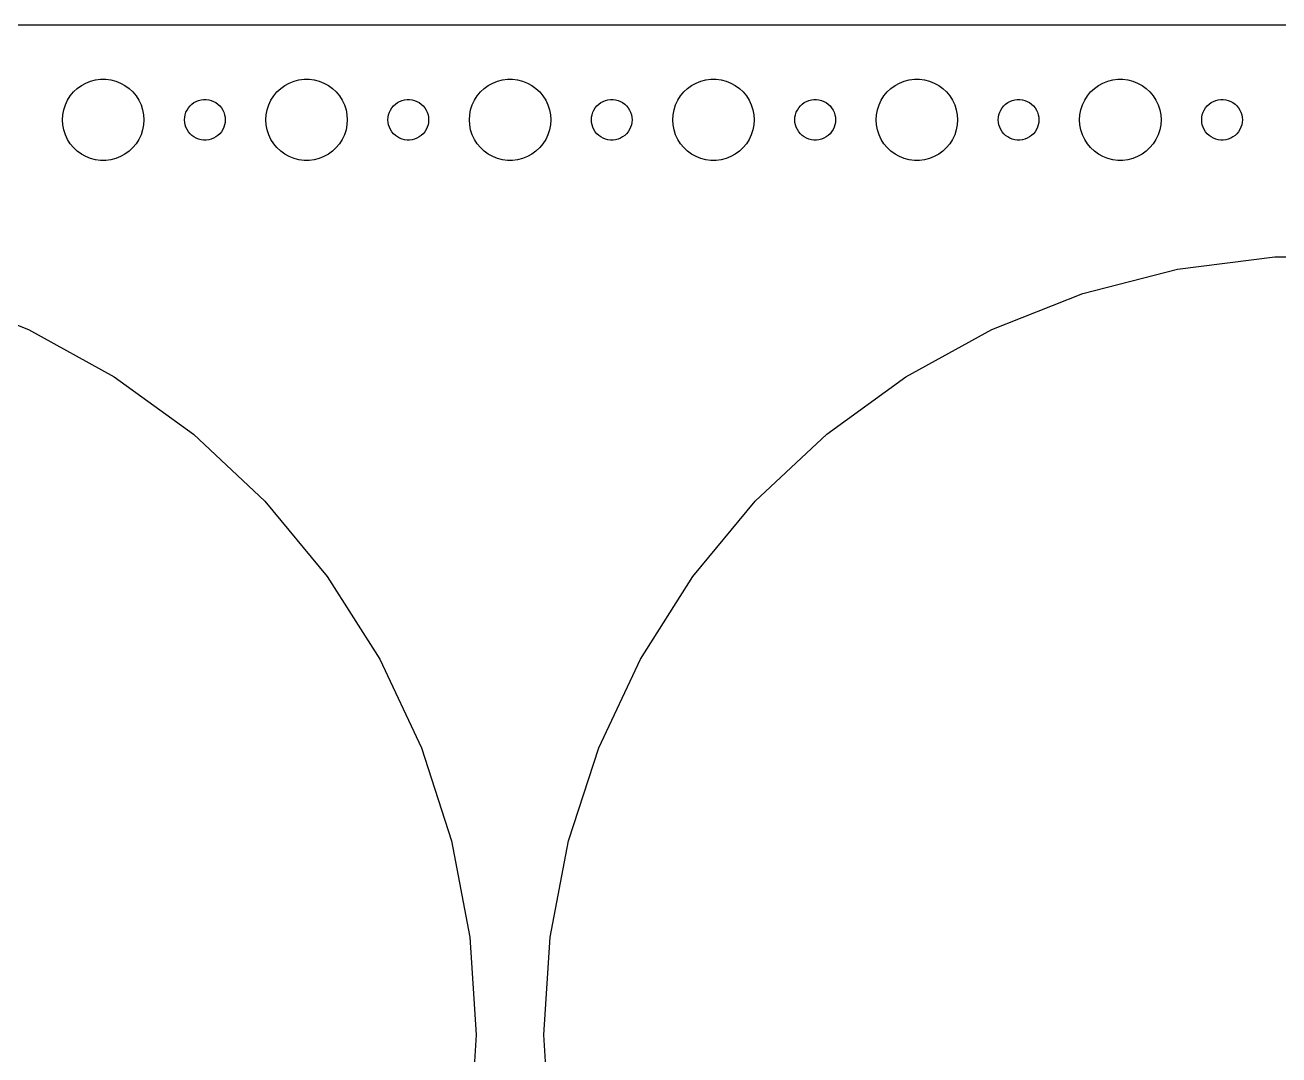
# Model space of a CAD drawing. Header units: metres. Extents: x -187 to 187, y -74 to 74.
# Drawn here: x -95.8 to -3.3, y -1.5 to 74.5 of the extents above; entities that cross this region are included whole.
import ezdxf

# ---------------------------------------------------------------- set-up
doc = ezdxf.new("R2010")
doc.units = ezdxf.units.M

msp = doc.modelspace()

# ---------------------------------------------------------------- linework, layer by layer
for p, q in [((182.314, 74.4901), (-182.314, 74.4901)), ((-91.2773, 70.2145), (-90.927, 70.3532)), ((-90.927, 70.3532), (-90.5621, 70.4469)), ((-90.5621, 70.4469), (-90.1884, 70.4941)), ((-90.1884, 70.4941), (-89.8116, 70.4941)), ((-89.8116, 70.4941), (-89.4379, 70.4469)), ((-89.4379, 70.4469), (-89.073, 70.3532)), ((-89.073, 70.3532), (-88.7227, 70.2145)), ((-76.2773, 70.2145), (-75.927, 70.3532)), ((-75.927, 70.3532), (-75.5621, 70.4469)), ((-75.5621, 70.4469), (-75.1884, 70.4941)), ((-75.1884, 70.4941), (-74.8116, 70.4941)), ((-74.8116, 70.4941), (-74.4379, 70.4469)), ((-74.4379, 70.4469), (-74.073, 70.3532)), ((-74.073, 70.3532), (-73.7227, 70.2145)), ((-61.2773, 70.2145), (-60.927, 70.3532)), ((-60.927, 70.3532), (-60.5621, 70.4469)), ((-60.5621, 70.4469), (-60.1884, 70.4941)), ((-60.1884, 70.4941), (-59.8116, 70.4941)), ((-59.8116, 70.4941), (-59.4379, 70.4469)), ((-59.4379, 70.4469), (-59.0729, 70.3532)), ((-59.0729, 70.3532), (-58.7227, 70.2145)), ((-46.2773, 70.2145), (-45.927, 70.3532)), ((-45.927, 70.3532), (-45.5621, 70.4469)), ((-45.5621, 70.4469), (-45.1884, 70.4941)), ((-45.1884, 70.4941), (-44.8116, 70.4941)), ((-44.8116, 70.4941), (-44.4379, 70.4469)), ((-44.4379, 70.4469), (-44.0729, 70.3532)), ((-44.0729, 70.3532), (-43.7227, 70.2145)), ((-31.2773, 70.2145), (-30.927, 70.3532)), ((-30.927, 70.3532), (-30.5621, 70.4469)), ((-30.5621, 70.4469), (-30.1884, 70.4941)), ((-30.1884, 70.4941), (-29.8116, 70.4941)), ((-29.8116, 70.4941), (-29.4379, 70.4469)), ((-29.4379, 70.4469), (-29.0729, 70.3532)), ((-29.0729, 70.3532), (-28.7227, 70.2145)), ((-16.2773, 70.2145), (-15.927, 70.3532)), ((-15.927, 70.3532), (-15.5621, 70.4469)), ((-15.5621, 70.4469), (-15.1884, 70.4941)), ((-15.1884, 70.4941), (-14.8116, 70.4941)), ((-14.8116, 70.4941), (-14.4379, 70.4469)), ((-14.4379, 70.4469), (-14.0729, 70.3532)), ((-14.0729, 70.3532), (-13.7227, 70.2145)), ((-92.427, 69.2634), (-92.1869, 69.5536)), ((-92.1869, 69.5536), (-91.9123, 69.8115)), ((-91.9123, 69.8115), (-91.6075, 70.033)), ((-91.6075, 70.033), (-91.2773, 70.2145)), ((-88.7227, 70.2145), (-88.3925, 70.033)), ((-88.3925, 70.033), (-88.0877, 69.8115)), ((-88.0877, 69.8115), (-87.8131, 69.5536)), ((-87.8131, 69.5536), (-87.573, 69.2634)), ((-77.427, 69.2634), (-77.1869, 69.5536)), ((-77.1869, 69.5536), (-76.9123, 69.8115)), ((-76.9123, 69.8115), (-76.6075, 70.033)), ((-76.6075, 70.033), (-76.2773, 70.2145)), ((-73.7227, 70.2145), (-73.3925, 70.033)), ((-73.3925, 70.033), (-73.0877, 69.8115)), ((-73.0877, 69.8115), (-72.8131, 69.5536)), ((-72.8131, 69.5536), (-72.573, 69.2634)), ((-62.427, 69.2634), (-62.1869, 69.5536)), ((-62.1869, 69.5536), (-61.9123, 69.8115)), ((-61.9123, 69.8115), (-61.6075, 70.033)), ((-61.6075, 70.033), (-61.2773, 70.2145)), ((-58.7227, 70.2145), (-58.3925, 70.033)), ((-58.3925, 70.033), (-58.0877, 69.8115)), ((-58.0877, 69.8115), (-57.8131, 69.5536)), ((-57.8131, 69.5536), (-57.5729, 69.2634)), ((-47.427, 69.2634), (-47.1869, 69.5536)), ((-47.1869, 69.5536), (-46.9123, 69.8115)), ((-46.9123, 69.8115), (-46.6075, 70.033)), ((-46.6075, 70.033), (-46.2773, 70.2145)), ((-43.7227, 70.2145), (-43.3925, 70.033)), ((-43.3925, 70.033), (-43.0877, 69.8115)), ((-43.0877, 69.8115), (-42.8131, 69.5536)), ((-42.8131, 69.5536), (-42.5729, 69.2634)), ((-32.427, 69.2634), (-32.1869, 69.5536)), ((-32.1869, 69.5536), (-31.9123, 69.8115)), ((-31.9123, 69.8115), (-31.6075, 70.033)), ((-31.6075, 70.033), (-31.2773, 70.2145)), ((-28.7227, 70.2145), (-28.3925, 70.033)), ((-28.3925, 70.033), (-28.0877, 69.8115)), ((-28.0877, 69.8115), (-27.8131, 69.5536)), ((-27.8131, 69.5536), (-27.5729, 69.2634)), ((-17.427, 69.2634), (-17.1869, 69.5536)), ((-17.1869, 69.5536), (-16.9123, 69.8115)), ((-16.9123, 69.8115), (-16.6075, 70.033)), ((-16.6075, 70.033), (-16.2773, 70.2145)), ((-13.7227, 70.2145), (-13.3925, 70.033)), ((-13.3925, 70.033), (-13.0877, 69.8115)), ((-13.0877, 69.8115), (-12.8131, 69.5536)), ((-12.8131, 69.5536), (-12.5729, 69.2634)), ((-92.9057, 68.2461), (-92.7893, 68.6044)), ((-92.7893, 68.6044), (-92.6289, 68.9453)), ((-92.6289, 68.9453), (-92.427, 69.2634)), ((-87.573, 69.2634), (-87.3711, 68.9453)), ((-87.3711, 68.9453), (-87.2107, 68.6044)), ((-87.2107, 68.6044), (-87.0943, 68.2461)), ((-83.7135, 68.3817), (-83.5934, 68.5268)), ((-83.5934, 68.5268), (-83.4561, 68.6558)), ((-83.4561, 68.6558), (-83.3037, 68.7665)), ((-83.3037, 68.7665), (-83.1387, 68.8572)), ((-83.1387, 68.8572), (-82.9635, 68.9266)), ((-82.9635, 68.9266), (-82.7811, 68.9734)), ((-82.7811, 68.9734), (-82.5942, 68.997)), ((-82.5942, 68.997), (-82.4058, 68.997)), ((-82.4058, 68.997), (-82.2189, 68.9734)), ((-82.2189, 68.9734), (-82.0365, 68.9266)), ((-82.0365, 68.9266), (-81.8613, 68.8572)), ((-81.8613, 68.8572), (-81.6963, 68.7665)), ((-81.6963, 68.7665), (-81.5439, 68.6558)), ((-81.5439, 68.6558), (-81.4065, 68.5268)), ((-81.4065, 68.5268), (-81.2865, 68.3817)), ((-77.9057, 68.2461), (-77.7893, 68.6044)), ((-77.7893, 68.6044), (-77.6289, 68.9453)), ((-77.6289, 68.9453), (-77.427, 69.2634)), ((-72.573, 69.2634), (-72.3711, 68.9453)), ((-72.3711, 68.9453), (-72.2107, 68.6044)), ((-72.2107, 68.6044), (-72.0943, 68.2461)), ((-68.7135, 68.3817), (-68.5934, 68.5268)), ((-68.5934, 68.5268), (-68.4561, 68.6558)), ((-68.4561, 68.6558), (-68.3037, 68.7665)), ((-68.3037, 68.7665), (-68.1387, 68.8572)), ((-68.1387, 68.8572), (-67.9635, 68.9266)), ((-67.9635, 68.9266), (-67.7811, 68.9734)), ((-67.7811, 68.9734), (-67.5942, 68.997)), ((-67.5942, 68.997), (-67.4058, 68.997)), ((-67.4058, 68.997), (-67.2189, 68.9734)), ((-67.2189, 68.9734), (-67.0365, 68.9266)), ((-67.0365, 68.9266), (-66.8613, 68.8572)), ((-66.8613, 68.8572), (-66.6963, 68.7665)), ((-66.6963, 68.7665), (-66.5439, 68.6558)), ((-66.5439, 68.6558), (-66.4065, 68.5268)), ((-66.4065, 68.5268), (-66.2865, 68.3817)), ((-62.9057, 68.2461), (-62.7893, 68.6044)), ((-62.7893, 68.6044), (-62.6289, 68.9453)), ((-62.6289, 68.9453), (-62.427, 69.2634)), ((-57.5729, 69.2634), (-57.3711, 68.9453)), ((-57.3711, 68.9453), (-57.2107, 68.6044)), ((-57.2107, 68.6044), (-57.0942, 68.2461)), ((-53.7135, 68.3817), (-53.5934, 68.5268)), ((-53.5934, 68.5268), (-53.4561, 68.6558)), ((-53.4561, 68.6558), (-53.3037, 68.7665)), ((-53.3037, 68.7665), (-53.1387, 68.8572)), ((-53.1387, 68.8572), (-52.9635, 68.9266)), ((-52.9635, 68.9266), (-52.7811, 68.9734)), ((-52.7811, 68.9734), (-52.5942, 68.997)), ((-52.5942, 68.997), (-52.4058, 68.997)), ((-52.4058, 68.997), (-52.2189, 68.9734)), ((-52.2189, 68.9734), (-52.0365, 68.9266)), ((-52.0365, 68.9266), (-51.8613, 68.8572)), ((-51.8613, 68.8572), (-51.6963, 68.7665)), ((-51.6963, 68.7665), (-51.5439, 68.6558)), ((-51.5439, 68.6558), (-51.4065, 68.5268)), ((-51.4065, 68.5268), (-51.2865, 68.3817)), ((-47.9057, 68.2461), (-47.7893, 68.6044)), ((-47.7893, 68.6044), (-47.6289, 68.9453)), ((-47.6289, 68.9453), (-47.427, 69.2634)), ((-42.5729, 69.2634), (-42.3711, 68.9453)), ((-42.3711, 68.9453), (-42.2107, 68.6044)), ((-42.2107, 68.6044), (-42.0942, 68.2461)), ((-38.7135, 68.3817), (-38.5934, 68.5268)), ((-38.5934, 68.5268), (-38.4561, 68.6558)), ((-38.4561, 68.6558), (-38.3037, 68.7665)), ((-38.3037, 68.7665), (-38.1387, 68.8572)), ((-38.1387, 68.8572), (-37.9635, 68.9266)), ((-37.9635, 68.9266), (-37.7811, 68.9734)), ((-37.7811, 68.9734), (-37.5942, 68.997)), ((-37.5942, 68.997), (-37.4058, 68.997)), ((-37.4058, 68.997), (-37.2189, 68.9734)), ((-37.2189, 68.9734), (-37.0365, 68.9266)), ((-37.0365, 68.9266), (-36.8613, 68.8572)), ((-36.8613, 68.8572), (-36.6963, 68.7665)), ((-36.6963, 68.7665), (-36.5439, 68.6558)), ((-36.5439, 68.6558), (-36.4065, 68.5268)), ((-36.4065, 68.5268), (-36.2865, 68.3817)), ((-32.9057, 68.2461), (-32.7893, 68.6044)), ((-32.7893, 68.6044), (-32.6289, 68.9453)), ((-32.6289, 68.9453), (-32.427, 69.2634)), ((-27.5729, 69.2634), (-27.3711, 68.9453)), ((-27.3711, 68.9453), (-27.2107, 68.6044)), ((-27.2107, 68.6044), (-27.0942, 68.2461)), ((-23.7135, 68.3817), (-23.5934, 68.5268)), ((-23.5934, 68.5268), (-23.4561, 68.6558)), ((-23.4561, 68.6558), (-23.3037, 68.7665)), ((-23.3037, 68.7665), (-23.1387, 68.8572)), ((-23.1387, 68.8572), (-22.9635, 68.9266)), ((-22.9635, 68.9266), (-22.7811, 68.9734)), ((-22.7811, 68.9734), (-22.5942, 68.997)), ((-22.5942, 68.997), (-22.4058, 68.997)), ((-22.4058, 68.997), (-22.2189, 68.9734)), ((-22.2189, 68.9734), (-22.0365, 68.9266)), ((-22.0365, 68.9266), (-21.8613, 68.8572)), ((-21.8613, 68.8572), (-21.6963, 68.7665)), ((-21.6963, 68.7665), (-21.5439, 68.6558)), ((-21.5439, 68.6558), (-21.4065, 68.5268)), ((-21.4065, 68.5268), (-21.2865, 68.3817)), ((-17.9057, 68.2461), (-17.7893, 68.6044)), ((-17.7893, 68.6044), (-17.6289, 68.9453)), ((-17.6289, 68.9453), (-17.427, 69.2634)), ((-12.5729, 69.2634), (-12.3711, 68.9453)), ((-12.3711, 68.9453), (-12.2107, 68.6044)), ((-12.2107, 68.6044), (-12.0942, 68.2461)), ((-8.71352, 68.3817), (-8.59344, 68.5268)), ((-8.59344, 68.5268), (-8.45613, 68.6558)), ((-8.45613, 68.6558), (-8.30373, 68.7665)), ((-8.30373, 68.7665), (-8.13866, 68.8572)), ((-8.13866, 68.8572), (-7.96352, 68.9266)), ((-7.96352, 68.9266), (-7.78107, 68.9734)), ((-7.78107, 68.9734), (-7.59418, 68.997)), ((-7.59418, 68.997), (-7.40581, 68.997)), ((-7.40581, 68.997), (-7.21892, 68.9734)), ((-7.21892, 68.9734), (-7.03647, 68.9266)), ((-7.03647, 68.9266), (-6.86133, 68.8572)), ((-6.86133, 68.8572), (-6.69626, 68.7665)), ((-6.69626, 68.7665), (-6.54385, 68.6558)), ((-6.54385, 68.6558), (-6.40654, 68.5268)), ((-6.40654, 68.5268), (-6.28647, 68.3817)), ((-93, 67.5), (-92.9763, 67.876)), ((-92.9763, 67.124), (-93, 67.5)), ((-92.9763, 67.876), (-92.9057, 68.2461)), ((-87.0943, 68.2461), (-87.0237, 67.876)), ((-87.0237, 67.876), (-87, 67.5)), ((-87, 67.5), (-87.0237, 67.124)), ((-84, 67.5), (-83.9882, 67.688)), ((-83.9882, 67.312), (-84, 67.5)), ((-83.9882, 67.688), (-83.9529, 67.873)), ((-83.9529, 67.873), (-83.8947, 68.0522)), ((-83.8947, 68.0522), (-83.8145, 68.2226)), ((-83.8145, 68.2226), (-83.7135, 68.3817)), ((-81.2865, 68.3817), (-81.1855, 68.2226)), ((-81.1855, 68.2226), (-81.1053, 68.0522)), ((-81.1053, 68.0522), (-81.0471, 67.873)), ((-81.0471, 67.873), (-81.0118, 67.688)), ((-81.0118, 67.688), (-81, 67.5)), ((-81, 67.5), (-81.0118, 67.312)), ((-78, 67.5), (-77.9763, 67.876)), ((-77.9763, 67.124), (-78, 67.5)), ((-77.9763, 67.876), (-77.9057, 68.2461)), ((-72.0943, 68.2461), (-72.0237, 67.876)), ((-72.0237, 67.876), (-72, 67.5)), ((-72, 67.5), (-72.0237, 67.124)), ((-69, 67.5), (-68.9882, 67.688)), ((-68.9882, 67.312), (-69, 67.5)), ((-68.9882, 67.688), (-68.9529, 67.873)), ((-68.9529, 67.873), (-68.8947, 68.0522)), ((-68.8947, 68.0522), (-68.8145, 68.2226)), ((-68.8145, 68.2226), (-68.7135, 68.3817)), ((-66.2865, 68.3817), (-66.1855, 68.2226)), ((-66.1855, 68.2226), (-66.1053, 68.0522)), ((-66.1053, 68.0522), (-66.0471, 67.873)), ((-66.0471, 67.873), (-66.0118, 67.688)), ((-66.0118, 67.688), (-66, 67.5)), ((-66, 67.5), (-66.0118, 67.312)), ((-63, 67.5), (-62.9763, 67.876)), ((-62.9763, 67.124), (-63, 67.5)), ((-62.9763, 67.876), (-62.9057, 68.2461)), ((-57.0942, 68.2461), (-57.0237, 67.876)), ((-57.0237, 67.876), (-57, 67.5)), ((-57, 67.5), (-57.0237, 67.124)), ((-54, 67.5), (-53.9882, 67.688)), ((-53.9882, 67.312), (-54, 67.5)), ((-53.9882, 67.688), (-53.9529, 67.873)), ((-53.9529, 67.873), (-53.8947, 68.0522)), ((-53.8947, 68.0522), (-53.8145, 68.2226)), ((-53.8145, 68.2226), (-53.7135, 68.3817)), ((-51.2865, 68.3817), (-51.1855, 68.2226)), ((-51.1855, 68.2226), (-51.1053, 68.0522)), ((-51.1053, 68.0522), (-51.0471, 67.873)), ((-51.0471, 67.873), (-51.0118, 67.688)), ((-51.0118, 67.688), (-51, 67.5)), ((-51, 67.5), (-51.0118, 67.312)), ((-48, 67.5), (-47.9763, 67.876)), ((-47.9763, 67.124), (-48, 67.5)), ((-47.9763, 67.876), (-47.9057, 68.2461)), ((-42.0942, 68.2461), (-42.0237, 67.876)), ((-42.0237, 67.876), (-42, 67.5)), ((-42, 67.5), (-42.0237, 67.124)), ((-39, 67.5), (-38.9882, 67.688)), ((-38.9882, 67.312), (-39, 67.5)), ((-38.9882, 67.688), (-38.9529, 67.873)), ((-38.9529, 67.873), (-38.8947, 68.0522)), ((-38.8947, 68.0522), (-38.8145, 68.2226)), ((-38.8145, 68.2226), (-38.7135, 68.3817)), ((-36.2865, 68.3817), (-36.1855, 68.2226)), ((-36.1855, 68.2226), (-36.1053, 68.0522)), ((-36.1053, 68.0522), (-36.0471, 67.873)), ((-36.0471, 67.873), (-36.0118, 67.688)), ((-36.0118, 67.688), (-36, 67.5)), ((-36, 67.5), (-36.0118, 67.312)), ((-33, 67.5), (-32.9763, 67.876)), ((-32.9763, 67.124), (-33, 67.5)), ((-32.9763, 67.876), (-32.9057, 68.2461)), ((-27.0942, 68.2461), (-27.0237, 67.876)), ((-27.0237, 67.876), (-27, 67.5)), ((-27, 67.5), (-27.0237, 67.124)), ((-24, 67.5), (-23.9882, 67.688)), ((-23.9882, 67.312), (-24, 67.5)), ((-23.9882, 67.688), (-23.9529, 67.873)), ((-23.9529, 67.873), (-23.8947, 68.0522)), ((-23.8947, 68.0522), (-23.8145, 68.2226)), ((-23.8145, 68.2226), (-23.7135, 68.3817)), ((-21.2865, 68.3817), (-21.1855, 68.2226)), ((-21.1855, 68.2226), (-21.1053, 68.0522)), ((-21.1053, 68.0522), (-21.0471, 67.873)), ((-21.0471, 67.873), (-21.0118, 67.688)), ((-21.0118, 67.688), (-21, 67.5)), ((-21, 67.5), (-21.0118, 67.312)), ((-18, 67.5), (-17.9763, 67.876)), ((-17.9763, 67.124), (-18, 67.5)), ((-17.9763, 67.876), (-17.9057, 68.2461)), ((-12.0942, 68.2461), (-12.0237, 67.876)), ((-12.0237, 67.876), (-12, 67.5)), ((-12, 67.5), (-12.0237, 67.124)), ((-9, 67.5), (-8.98816, 67.688)), ((-8.98816, 67.312), (-9, 67.5)), ((-8.98816, 67.688), (-8.95287, 67.873)), ((-8.95287, 67.873), (-8.89465, 68.0522)), ((-8.89465, 68.0522), (-8.81445, 68.2226)), ((-8.81445, 68.2226), (-8.71352, 68.3817)), ((-6.28647, 68.3817), (-6.18553, 68.2226)), ((-6.18553, 68.2226), (-6.10533, 68.0522)), ((-6.10533, 68.0522), (-6.04712, 67.873)), ((-6.04712, 67.873), (-6.01183, 67.688)), ((-6.01183, 67.688), (-6, 67.5)), ((-6, 67.5), (-6.01183, 67.312)), ((-92.9057, 66.7539), (-92.9763, 67.124)), ((-92.7893, 66.3956), (-92.9057, 66.7539)), ((-87.0943, 66.7539), (-87.2107, 66.3956)), ((-87.0237, 67.124), (-87.0943, 66.7539)), ((-83.9529, 67.127), (-83.9882, 67.312)), ((-83.8947, 66.9478), (-83.9529, 67.127)), ((-83.8145, 66.7774), (-83.8947, 66.9478)), ((-83.7135, 66.6183), (-83.8145, 66.7774)), ((-83.5934, 66.4732), (-83.7135, 66.6183)), ((-81.2865, 66.6183), (-81.4065, 66.4732)), ((-81.1855, 66.7774), (-81.2865, 66.6183)), ((-81.1053, 66.9478), (-81.1855, 66.7774)), ((-81.0471, 67.127), (-81.1053, 66.9478)), ((-81.0118, 67.312), (-81.0471, 67.127)), ((-77.9057, 66.7539), (-77.9763, 67.124)), ((-77.7893, 66.3956), (-77.9057, 66.7539)), ((-72.0943, 66.7539), (-72.2107, 66.3956)), ((-72.0237, 67.124), (-72.0943, 66.7539)), ((-68.9529, 67.127), (-68.9882, 67.312)), ((-68.8947, 66.9478), (-68.9529, 67.127)), ((-68.8145, 66.7774), (-68.8947, 66.9478)), ((-68.7135, 66.6183), (-68.8145, 66.7774)), ((-68.5934, 66.4732), (-68.7135, 66.6183)), ((-66.2865, 66.6183), (-66.4065, 66.4732)), ((-66.1855, 66.7774), (-66.2865, 66.6183)), ((-66.1053, 66.9478), (-66.1855, 66.7774)), ((-66.0471, 67.127), (-66.1053, 66.9478)), ((-66.0118, 67.312), (-66.0471, 67.127)), ((-62.9057, 66.7539), (-62.9763, 67.124)), ((-62.7893, 66.3956), (-62.9057, 66.7539)), ((-57.0942, 66.7539), (-57.2107, 66.3956)), ((-57.0237, 67.124), (-57.0942, 66.7539)), ((-53.9529, 67.127), (-53.9882, 67.312)), ((-53.8947, 66.9478), (-53.9529, 67.127)), ((-53.8145, 66.7774), (-53.8947, 66.9478)), ((-53.7135, 66.6183), (-53.8145, 66.7774)), ((-53.5934, 66.4732), (-53.7135, 66.6183)), ((-51.2865, 66.6183), (-51.4065, 66.4732)), ((-51.1855, 66.7774), (-51.2865, 66.6183)), ((-51.1053, 66.9478), (-51.1855, 66.7774)), ((-51.0471, 67.127), (-51.1053, 66.9478)), ((-51.0118, 67.312), (-51.0471, 67.127)), ((-47.9057, 66.7539), (-47.9763, 67.124)), ((-47.7893, 66.3956), (-47.9057, 66.7539)), ((-42.0942, 66.7539), (-42.2107, 66.3956)), ((-42.0237, 67.124), (-42.0942, 66.7539)), ((-38.9529, 67.127), (-38.9882, 67.312)), ((-38.8947, 66.9478), (-38.9529, 67.127)), ((-38.8145, 66.7774), (-38.8947, 66.9478)), ((-38.7135, 66.6183), (-38.8145, 66.7774)), ((-38.5934, 66.4732), (-38.7135, 66.6183)), ((-36.2865, 66.6183), (-36.4065, 66.4732)), ((-36.1855, 66.7774), (-36.2865, 66.6183)), ((-36.1053, 66.9478), (-36.1855, 66.7774)), ((-36.0471, 67.127), (-36.1053, 66.9478)), ((-36.0118, 67.312), (-36.0471, 67.127)), ((-32.9057, 66.7539), (-32.9763, 67.124)), ((-32.7893, 66.3956), (-32.9057, 66.7539)), ((-27.0942, 66.7539), (-27.2107, 66.3956)), ((-27.0237, 67.124), (-27.0942, 66.7539)), ((-23.9529, 67.127), (-23.9882, 67.312)), ((-23.8947, 66.9478), (-23.9529, 67.127)), ((-23.8145, 66.7774), (-23.8947, 66.9478)), ((-23.7135, 66.6183), (-23.8145, 66.7774)), ((-23.5934, 66.4732), (-23.7135, 66.6183)), ((-21.2865, 66.6183), (-21.4065, 66.4732)), ((-21.1855, 66.7774), (-21.2865, 66.6183)), ((-21.1053, 66.9478), (-21.1855, 66.7774)), ((-21.0471, 67.127), (-21.1053, 66.9478)), ((-21.0118, 67.312), (-21.0471, 67.127)), ((-17.9057, 66.7539), (-17.9763, 67.124)), ((-17.7893, 66.3956), (-17.9057, 66.7539)), ((-12.0942, 66.7539), (-12.2107, 66.3956)), ((-12.0237, 67.124), (-12.0942, 66.7539)), ((-8.95287, 67.127), (-8.98816, 67.312)), ((-8.89465, 66.9478), (-8.95287, 67.127)), ((-8.81445, 66.7774), (-8.89465, 66.9478)), ((-8.71352, 66.6183), (-8.81445, 66.7774)), ((-8.59344, 66.4732), (-8.71352, 66.6183)), ((-6.28647, 66.6183), (-6.40654, 66.4732)), ((-6.18553, 66.7774), (-6.28647, 66.6183)), ((-6.10533, 66.9478), (-6.18553, 66.7774)), ((-6.04712, 67.127), (-6.10533, 66.9478)), ((-6.01183, 67.312), (-6.04712, 67.127)), ((-92.6289, 66.0547), (-92.7893, 66.3956)), ((-92.427, 65.7366), (-92.6289, 66.0547)), ((-92.1869, 65.4464), (-92.427, 65.7366)), ((-87.573, 65.7366), (-87.8131, 65.4464)), ((-87.3711, 66.0547), (-87.573, 65.7366)), ((-87.2107, 66.3956), (-87.3711, 66.0547)), ((-83.4561, 66.3442), (-83.5934, 66.4732)), ((-83.3037, 66.2335), (-83.4561, 66.3442)), ((-83.1387, 66.1428), (-83.3037, 66.2335)), ((-82.9635, 66.0734), (-83.1387, 66.1428)), ((-82.7811, 66.0266), (-82.9635, 66.0734)), ((-82.5942, 66.003), (-82.7811, 66.0266)), ((-82.4058, 66.003), (-82.5942, 66.003)), ((-82.2189, 66.0266), (-82.4058, 66.003)), ((-82.0365, 66.0734), (-82.2189, 66.0266)), ((-81.8613, 66.1428), (-82.0365, 66.0734)), ((-81.6963, 66.2335), (-81.8613, 66.1428)), ((-81.5439, 66.3442), (-81.6963, 66.2335)), ((-81.4065, 66.4732), (-81.5439, 66.3442)), ((-77.6289, 66.0547), (-77.7893, 66.3956)), ((-77.427, 65.7366), (-77.6289, 66.0547)), ((-77.1869, 65.4464), (-77.427, 65.7366)), ((-72.573, 65.7366), (-72.8131, 65.4464)), ((-72.3711, 66.0547), (-72.573, 65.7366)), ((-72.2107, 66.3956), (-72.3711, 66.0547)), ((-68.4561, 66.3442), (-68.5934, 66.4732)), ((-68.3037, 66.2335), (-68.4561, 66.3442)), ((-68.1387, 66.1428), (-68.3037, 66.2335)), ((-67.9635, 66.0734), (-68.1387, 66.1428)), ((-67.7811, 66.0266), (-67.9635, 66.0734)), ((-67.5942, 66.003), (-67.7811, 66.0266)), ((-67.4058, 66.003), (-67.5942, 66.003)), ((-67.2189, 66.0266), (-67.4058, 66.003)), ((-67.0365, 66.0734), (-67.2189, 66.0266)), ((-66.8613, 66.1428), (-67.0365, 66.0734)), ((-66.6963, 66.2335), (-66.8613, 66.1428)), ((-66.5439, 66.3442), (-66.6963, 66.2335)), ((-66.4065, 66.4732), (-66.5439, 66.3442)), ((-62.6289, 66.0547), (-62.7893, 66.3956)), ((-62.427, 65.7366), (-62.6289, 66.0547)), ((-62.1869, 65.4464), (-62.427, 65.7366)), ((-57.5729, 65.7366), (-57.8131, 65.4464)), ((-57.3711, 66.0547), (-57.5729, 65.7366)), ((-57.2107, 66.3956), (-57.3711, 66.0547)), ((-53.4561, 66.3442), (-53.5934, 66.4732)), ((-53.3037, 66.2335), (-53.4561, 66.3442)), ((-53.1387, 66.1428), (-53.3037, 66.2335)), ((-52.9635, 66.0734), (-53.1387, 66.1428)), ((-52.7811, 66.0266), (-52.9635, 66.0734)), ((-52.5942, 66.003), (-52.7811, 66.0266)), ((-52.4058, 66.003), (-52.5942, 66.003)), ((-52.2189, 66.0266), (-52.4058, 66.003)), ((-52.0365, 66.0734), (-52.2189, 66.0266)), ((-51.8613, 66.1428), (-52.0365, 66.0734)), ((-51.6963, 66.2335), (-51.8613, 66.1428)), ((-51.5439, 66.3442), (-51.6963, 66.2335)), ((-51.4065, 66.4732), (-51.5439, 66.3442)), ((-47.6289, 66.0547), (-47.7893, 66.3956)), ((-47.427, 65.7366), (-47.6289, 66.0547)), ((-47.1869, 65.4464), (-47.427, 65.7366)), ((-42.5729, 65.7366), (-42.8131, 65.4464)), ((-42.3711, 66.0547), (-42.5729, 65.7366)), ((-42.2107, 66.3956), (-42.3711, 66.0547)), ((-38.4561, 66.3442), (-38.5934, 66.4732)), ((-38.3037, 66.2335), (-38.4561, 66.3442)), ((-38.1387, 66.1428), (-38.3037, 66.2335)), ((-37.9635, 66.0734), (-38.1387, 66.1428)), ((-37.7811, 66.0266), (-37.9635, 66.0734)), ((-37.5942, 66.003), (-37.7811, 66.0266)), ((-37.4058, 66.003), (-37.5942, 66.003)), ((-37.2189, 66.0266), (-37.4058, 66.003)), ((-37.0365, 66.0734), (-37.2189, 66.0266)), ((-36.8613, 66.1428), (-37.0365, 66.0734)), ((-36.6963, 66.2335), (-36.8613, 66.1428)), ((-36.5439, 66.3442), (-36.6963, 66.2335)), ((-36.4065, 66.4732), (-36.5439, 66.3442)), ((-32.6289, 66.0547), (-32.7893, 66.3956)), ((-32.427, 65.7366), (-32.6289, 66.0547)), ((-32.1869, 65.4464), (-32.427, 65.7366)), ((-27.5729, 65.7366), (-27.8131, 65.4464)), ((-27.3711, 66.0547), (-27.5729, 65.7366)), ((-27.2107, 66.3956), (-27.3711, 66.0547)), ((-23.4561, 66.3442), (-23.5934, 66.4732)), ((-23.3037, 66.2335), (-23.4561, 66.3442)), ((-23.1387, 66.1428), (-23.3037, 66.2335)), ((-22.9635, 66.0734), (-23.1387, 66.1428)), ((-22.7811, 66.0266), (-22.9635, 66.0734)), ((-22.5942, 66.003), (-22.7811, 66.0266)), ((-22.4058, 66.003), (-22.5942, 66.003)), ((-22.2189, 66.0266), (-22.4058, 66.003)), ((-22.0365, 66.0734), (-22.2189, 66.0266)), ((-21.8613, 66.1428), (-22.0365, 66.0734)), ((-21.6963, 66.2335), (-21.8613, 66.1428)), ((-21.5439, 66.3442), (-21.6963, 66.2335)), ((-21.4065, 66.4732), (-21.5439, 66.3442)), ((-17.6289, 66.0547), (-17.7893, 66.3956)), ((-17.427, 65.7366), (-17.6289, 66.0547)), ((-17.1869, 65.4464), (-17.427, 65.7366)), ((-12.5729, 65.7366), (-12.8131, 65.4464)), ((-12.3711, 66.0547), (-12.5729, 65.7366)), ((-12.2107, 66.3956), (-12.3711, 66.0547)), ((-8.45613, 66.3442), (-8.59344, 66.4732)), ((-8.30373, 66.2335), (-8.45613, 66.3442)), ((-8.13866, 66.1428), (-8.30373, 66.2335)), ((-7.96352, 66.0734), (-8.13866, 66.1428)), ((-7.78107, 66.0266), (-7.96352, 66.0734)), ((-7.59418, 66.003), (-7.78107, 66.0266)), ((-7.40581, 66.003), (-7.59418, 66.003)), ((-7.21892, 66.0266), (-7.40581, 66.003)), ((-7.03647, 66.0734), (-7.21892, 66.0266)), ((-6.86133, 66.1428), (-7.03647, 66.0734)), ((-6.69626, 66.2335), (-6.86133, 66.1428)), ((-6.54385, 66.3442), (-6.69626, 66.2335)), ((-6.40654, 66.4732), (-6.54385, 66.3442)), ((-91.9123, 65.1885), (-92.1869, 65.4464)), ((-91.6075, 64.967), (-91.9123, 65.1885)), ((-91.2773, 64.7855), (-91.6075, 64.967)), ((-90.927, 64.6468), (-91.2773, 64.7855)), ((-88.7227, 64.7855), (-89.073, 64.6468)), ((-88.3925, 64.967), (-88.7227, 64.7855)), ((-88.0877, 65.1885), (-88.3925, 64.967)), ((-87.8131, 65.4464), (-88.0877, 65.1885)), ((-76.9123, 65.1885), (-77.1869, 65.4464)), ((-76.6075, 64.967), (-76.9123, 65.1885)), ((-76.2773, 64.7855), (-76.6075, 64.967)), ((-75.927, 64.6468), (-76.2773, 64.7855)), ((-73.7227, 64.7855), (-74.073, 64.6468)), ((-73.3925, 64.967), (-73.7227, 64.7855)), ((-73.0877, 65.1885), (-73.3925, 64.967)), ((-72.8131, 65.4464), (-73.0877, 65.1885)), ((-61.9123, 65.1885), (-62.1869, 65.4464)), ((-61.6075, 64.967), (-61.9123, 65.1885)), ((-61.2773, 64.7855), (-61.6075, 64.967)), ((-60.927, 64.6468), (-61.2773, 64.7855)), ((-58.7227, 64.7855), (-59.0729, 64.6468)), ((-58.3925, 64.967), (-58.7227, 64.7855)), ((-58.0877, 65.1885), (-58.3925, 64.967)), ((-57.8131, 65.4464), (-58.0877, 65.1885)), ((-46.9123, 65.1885), (-47.1869, 65.4464)), ((-46.6075, 64.967), (-46.9123, 65.1885)), ((-46.2773, 64.7855), (-46.6075, 64.967)), ((-45.927, 64.6468), (-46.2773, 64.7855)), ((-43.7227, 64.7855), (-44.0729, 64.6468)), ((-43.3925, 64.967), (-43.7227, 64.7855)), ((-43.0877, 65.1885), (-43.3925, 64.967)), ((-42.8131, 65.4464), (-43.0877, 65.1885)), ((-31.9123, 65.1885), (-32.1869, 65.4464)), ((-31.6075, 64.967), (-31.9123, 65.1885)), ((-31.2773, 64.7855), (-31.6075, 64.967)), ((-30.927, 64.6468), (-31.2773, 64.7855)), ((-28.7227, 64.7855), (-29.0729, 64.6468)), ((-28.3925, 64.967), (-28.7227, 64.7855)), ((-28.0877, 65.1885), (-28.3925, 64.967)), ((-27.8131, 65.4464), (-28.0877, 65.1885)), ((-16.9123, 65.1885), (-17.1869, 65.4464)), ((-16.6075, 64.967), (-16.9123, 65.1885)), ((-16.2773, 64.7855), (-16.6075, 64.967)), ((-15.927, 64.6468), (-16.2773, 64.7855)), ((-13.7227, 64.7855), (-14.0729, 64.6468)), ((-13.3925, 64.967), (-13.7227, 64.7855)), ((-13.0877, 65.1885), (-13.3925, 64.967)), ((-12.8131, 65.4464), (-13.0877, 65.1885)), ((-90.5621, 64.5531), (-90.927, 64.6468)), ((-90.1884, 64.5059), (-90.5621, 64.5531)), ((-89.8116, 64.5059), (-90.1884, 64.5059)), ((-89.4379, 64.5531), (-89.8116, 64.5059)), ((-89.073, 64.6468), (-89.4379, 64.5531)), ((-75.5621, 64.5531), (-75.927, 64.6468)), ((-75.1884, 64.5059), (-75.5621, 64.5531)), ((-74.8116, 64.5059), (-75.1884, 64.5059)), ((-74.4379, 64.5531), (-74.8116, 64.5059)), ((-74.073, 64.6468), (-74.4379, 64.5531)), ((-60.5621, 64.5531), (-60.927, 64.6468)), ((-60.1884, 64.5059), (-60.5621, 64.5531)), ((-59.8116, 64.5059), (-60.1884, 64.5059)), ((-59.4379, 64.5531), (-59.8116, 64.5059)), ((-59.0729, 64.6468), (-59.4379, 64.5531)), ((-45.5621, 64.5531), (-45.927, 64.6468)), ((-45.1884, 64.5059), (-45.5621, 64.5531)), ((-44.8116, 64.5059), (-45.1884, 64.5059)), ((-44.4379, 64.5531), (-44.8116, 64.5059)), ((-44.0729, 64.6468), (-44.4379, 64.5531)), ((-30.5621, 64.5531), (-30.927, 64.6468)), ((-30.1884, 64.5059), (-30.5621, 64.5531)), ((-29.8116, 64.5059), (-30.1884, 64.5059)), ((-29.4379, 64.5531), (-29.8116, 64.5059)), ((-29.0729, 64.6468), (-29.4379, 64.5531)), ((-15.5621, 64.5531), (-15.927, 64.6468)), ((-15.1884, 64.5059), (-15.5621, 64.5531)), ((-14.8116, 64.5059), (-15.1884, 64.5059)), ((-14.4379, 64.5531), (-14.8116, 64.5059)), ((-14.0729, 64.6468), (-14.4379, 64.5531)), ((-10.7744, 56.4815), (-3.61044, 57.3865)), ((-3.61044, 57.3865), (3.61044, 57.3865)), ((-17.7685, 54.6857), (-10.7744, 56.4815)), ((-102.232, 54.6857), (-95.5177, 52.0276)), ((-24.4823, 52.0276), (-17.7685, 54.6857)), ((-95.5177, 52.0276), (-89.19, 48.5488)), ((-30.81, 48.5488), (-24.4823, 52.0276)), ((-89.19, 48.5488), (-83.3481, 44.3045)), ((-36.6519, 44.3045), (-30.81, 48.5488)), ((-83.3481, 44.3045), (-78.0843, 39.3615)), ((-41.9157, 39.3615), (-36.6519, 44.3045)), ((-78.0843, 39.3615), (-73.4815, 33.7977)), ((-46.5185, 33.7977), (-41.9157, 39.3615)), ((-73.4815, 33.7977), (-69.6124, 27.7008)), ((-50.3876, 27.7008), (-46.5185, 33.7977)), ((-69.6124, 27.7008), (-66.5378, 21.1672)), ((-53.4621, 21.1672), (-50.3876, 27.7008)), ((-66.5378, 21.1672), (-64.3065, 14.2997)), ((-55.6935, 14.2997), (-53.4621, 21.1672)), ((-64.3065, 14.2997), (-62.9534, 7.20665)), ((-57.0466, 7.20665), (-55.6935, 14.2997)), ((-62.9534, 7.20665), (-62.5, 0)), ((-57.5, 0), (-57.0466, 7.20665)), ((-62.5, 0), (-62.9534, -7.20665)), ((-57.0466, -7.20665), (-57.5, 0))]:
    msp.add_line(p, q)

doc.saveas('drawing.dxf')
